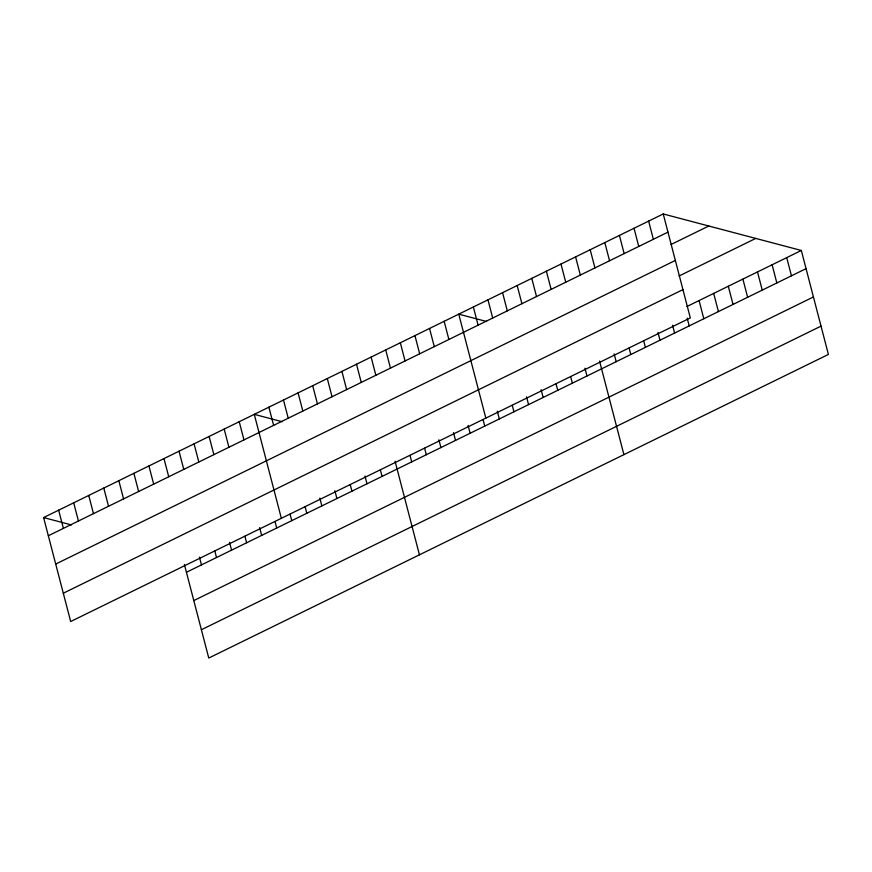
<?xml version="1.0" encoding="UTF-8"?>
<svg xmlns="http://www.w3.org/2000/svg" width="872" height="872" viewBox="0 0 872 872"><rect width="100%" height="100%" fill="white"/><g stroke="black" fill="none" stroke-linecap="round" stroke-linejoin="round"><path stroke-width="1.31" d="M663.232 213.956L690.319 317.92L70.676 621.529L43.6 517.565L663.232 213.956L801.324 250.471L828.4 354.435L208.768 658.044L184.395 564.478M48.342 535.757L667.974 232.137M671.069 244.487L708.805 226.001M55.71 564.064L675.342 260.445M679.07 275.988L755.752 238.416M63.307 593.222L682.939 289.613M686.907 306.53L801.324 250.471M186.423 572.272L806.055 268.652M193.791 600.579L813.434 296.96M201.388 629.737L821.032 326.128M486.598 321.506L458.759 314.149L485.835 418.113M282.125 421.699L254.275 414.342L281.351 518.306M43.6 517.565L71.45 524.933M786.718 257.622L791.449 275.814M772.112 264.783L776.843 282.964M757.506 271.933L762.237 290.125M742.9 279.095L747.631 297.287M728.294 286.256L733.025 304.437M713.688 293.406L718.419 311.598M699.082 300.567L703.813 318.749M687.18 318.117L689.207 325.91M648.626 221.107L653.368 239.299M672.574 325.267L674.601 333.06M634.02 228.268L638.762 246.449M657.968 332.428L659.995 340.222M619.414 235.418L624.156 253.61M643.699 340.887L645.4 347.383M604.808 242.58L609.55 260.761M629.094 348.037L630.794 354.533M590.202 249.741L594.944 267.922M614.15 353.901L616.188 361.695M575.596 256.891L580.338 275.083M599.544 361.052L623.916 454.628M560.99 264.053L565.732 282.234M584.938 368.213L586.976 376.006M546.384 271.203L551.126 289.395M570.669 376.671L572.37 383.157M531.778 278.364L536.52 296.545M556.063 383.822L557.764 390.318M517.172 285.515L521.914 303.707M541.12 389.686L543.158 397.479M502.566 292.676L507.308 310.868M526.525 396.836L528.552 404.63M487.971 299.837L492.702 318.018M512.256 405.295L513.946 411.791M473.365 306.988L478.096 325.18M497.313 411.148L499.34 418.942M483.044 419.606L484.734 426.103M444.153 321.299L448.884 339.491M468.101 425.46L470.128 433.253M429.547 328.461L434.278 346.642M453.495 432.621L455.522 440.415M414.941 335.611L419.672 353.803M438.889 439.782L440.916 447.576M400.335 342.772L405.066 360.964M424.62 448.23L426.31 454.726M385.729 349.934L390.46 368.115M410.014 455.391L411.704 461.888M371.123 357.084L375.854 375.276M395.071 461.244L419.443 554.821M356.517 364.245L361.248 382.427M380.356 469.921L382.045 476.417M341.911 371.396L346.642 389.588M364.976 475.992L367.003 483.786M327.305 378.557L332.036 396.738M350.261 484.668L351.95 491.165M312.699 385.707L317.441 403.9M334.881 490.74L336.908 498.533M298.093 392.869L302.835 411.061M319.828 498.119L321.855 505.913M283.487 400.03L288.229 418.211M305.113 506.785L306.813 513.281M268.881 407.18L273.623 425.373M290.071 514.164L291.76 520.66M275.018 521.532L276.707 528.029M239.222 421.71L243.964 439.902M259.638 527.604L261.665 535.408M224.18 429.089L228.911 447.271M244.923 536.28L246.613 542.776M209.127 436.458L213.869 454.65M229.532 542.351L231.571 550.156M194.085 443.837L198.816 462.018M214.828 551.028L216.518 557.524M179.033 451.206L183.774 469.398M199.437 557.099L201.476 564.893M163.99 458.585L168.721 476.766M148.938 465.953L153.679 484.145M133.885 473.333L138.626 491.514M118.843 480.701L123.573 498.893M103.79 488.069L108.531 506.261M88.748 495.449L93.478 513.63M73.695 502.817L78.436 521.009M58.653 510.196L63.384 528.378"/></g></svg>
